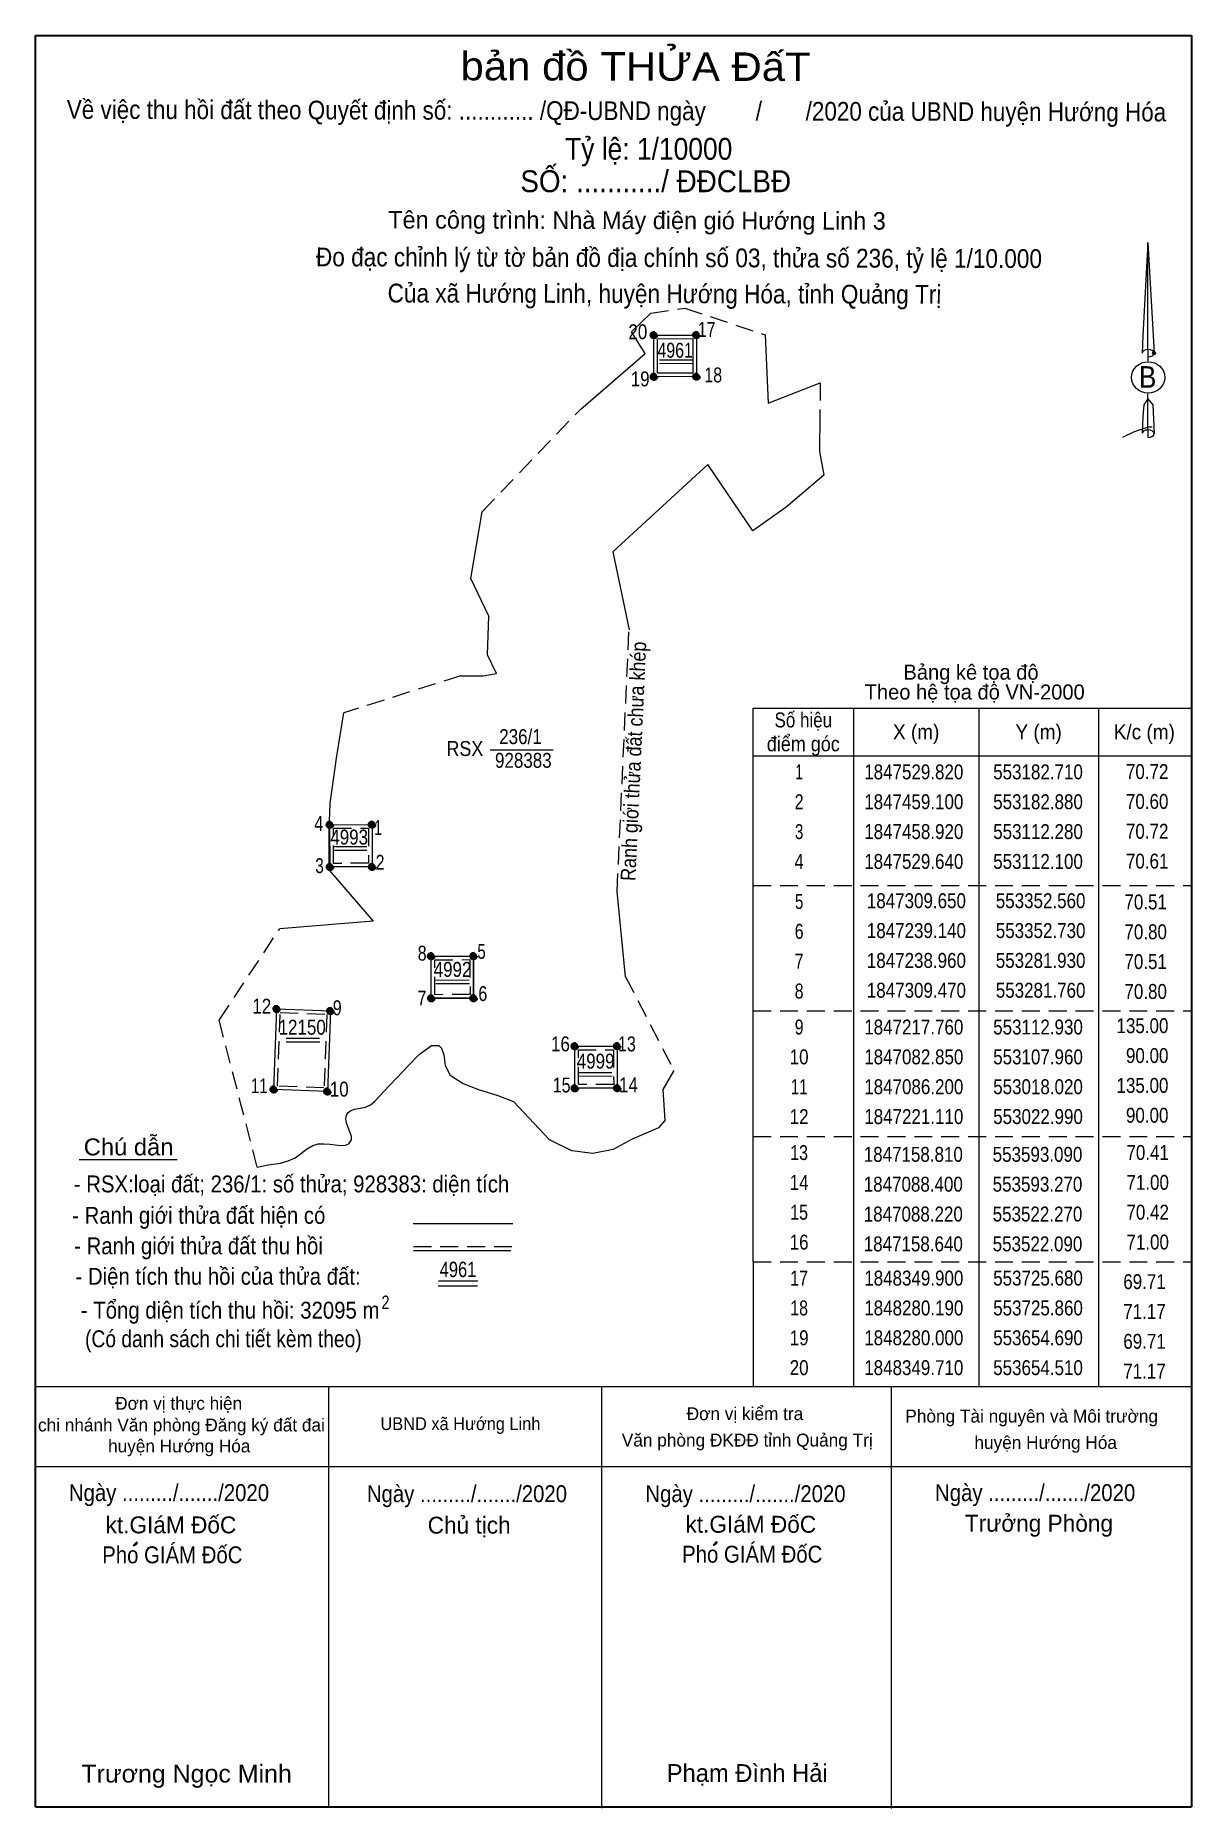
# Model space of a CAD drawing. Header units: metres. Extents: x 552619 to 554555, y 1845882 to 1848852.
import ezdxf
from ezdxf.enums import TextEntityAlignment as Align

# ---------------------------------------------------------------- set-up
doc = ezdxf.new("R2010")
doc.units = ezdxf.units.M
doc.header["$LTSCALE"] = 10
doc.header["$PDMODE"] = 32
doc.header["$PDSIZE"] = 5
doc.linetypes.add('MEDIUM_DASHED', pattern=[4.5, 3, -1.5])
doc.layers.add('10', color=7, linetype='Continuous', lineweight=13)

msp = doc.modelspace()

# ---------------------------------------------------------------- hatches: boundary and pattern name
at = {"layer": '10'}
for points in [[(553660.51, 1848349.71, 1), (553648.51, 1848349.71, 1)], [(553731.68, 1848349.9, 1), (553719.68, 1848349.9, 1)], [(553660.69, 1848280, 1), (553648.69, 1848280, 1)], [(553731.86, 1848280.19, 1), (553719.86, 1848280.19, 1)], [(553118.1, 1847529.64, 1), (553106.1, 1847529.64, 1)], [(553188.71, 1847529.82, 1), (553176.71, 1847529.82, 1)], [(553118.28, 1847458.92, 1), (553106.28, 1847458.92, 1)], [(553188.88, 1847459.1, 1), (553176.88, 1847459.1, 1)], [(553287.76, 1847309.47, 1), (553275.76, 1847309.47, 1)], [(553358.56, 1847309.65, 1), (553346.56, 1847309.65, 1)], [(553028.99, 1847221.11, 1), (553016.99, 1847221.11, 1)], [(553118.93, 1847217.76, 1), (553106.93, 1847217.76, 1)], [(553287.93, 1847238.96, 1), (553275.93, 1847238.96, 1)], [(553358.73, 1847239.14, 1), (553346.73, 1847239.14, 1)], [(553528.09, 1847158.64, 1), (553516.09, 1847158.64, 1)], [(553599.09, 1847158.81, 1), (553587.09, 1847158.81, 1)], [(553024.02, 1847086.2, 1), (553012.02, 1847086.2, 1)], [(553113.96, 1847082.85, 1), (553101.96, 1847082.85, 1)], [(553528.27, 1847088.22, 1), (553516.27, 1847088.22, 1)], [(553599.27, 1847088.4, 1), (553587.27, 1847088.4, 1)], [(552788.85, 1846325.31), (552789.25, 1846325.71), (552789.45, 1846326.01), (552789.65, 1846326.81), (552789.35, 1846327.41), (552788.65, 1846327.71), (552787.95, 1846327.41), (552787.35, 1846327.01), (552782.95, 1846322.11), (552784.35, 1846322.11)], [(553759.75, 1846326.31), (553760.15, 1846326.71), (553760.35, 1846327.11), (553760.55, 1846327.91), (553760.15, 1846328.51), (553759.45, 1846328.81), (553758.85, 1846328.51), (553758.15, 1846328.11), (553753.75, 1846323.11), (553755.15, 1846323.11)]]:
    msp.add_hatch(color=256, dxfattribs=at).paths.add_polyline_path(points)

# ---------------------------------------------------------------- linework, layer by layer
at = {"layer": '10', "lineweight": 35}
for p, q in [((552619.15, 1848851.71), (554554.75, 1848851.71)), ((552619.15, 1845884.61), (552619.15, 1848851.71)), ((554554.75, 1848851.71), (554554.75, 1845884.61)), ((552619.15, 1845884.61), (554554.75, 1845884.61)), ((552619.15, 1845884.61), (554554.75, 1845884.61))]:
    msp.add_line(p, q, dxfattribs=at)
at = {"layer": '10'}
for p, q in [((554481.55, 1848505.01), (554492.05, 1848319.61)), ((554481.55, 1848505.01), (554492.05, 1848319.61)), ((554481.55, 1848505.01), (554492.05, 1848319.61)), ((554473.35, 1848348.61), (554471.85, 1848319.61)), ((554481.55, 1848325.91), (554481.55, 1848318.11)), ((553663.94, 1848308.49), (553719.67, 1848308.63)), ((553663.94, 1848302.49), (553719.89, 1848302.63)), ((554481.55, 1848318.11), (554481.55, 1848313.01)), ((554481.55, 1848313.01), (554481.55, 1848306.01)), ((554481.55, 1848313.01), (554481.55, 1848306.01)), ((554481.55, 1848313.01), (554481.55, 1848306.01)), ((554481.55, 1848243.31), (554481.55, 1848251.31)), ((554481.55, 1848243.31), (554481.55, 1848251.31)), ((554481.55, 1848243.31), (554481.55, 1848251.31)), ((554481.55, 1848243.31), (554489.75, 1848233.01)), ((554481.55, 1848243.31), (554489.75, 1848233.01)), ((554481.55, 1848243.31), (554489.75, 1848233.01)), ((554489.75, 1848233.01), (554492.05, 1848184.71)), ((554489.75, 1848233.01), (554492.05, 1848184.71)), ((554489.75, 1848233.01), (554492.05, 1848184.71)), ((554481.55, 1848190.91), (554481.55, 1848183.51)), ((554481.55, 1848183.51), (554481.55, 1848178.51)), ((554492.05, 1848184.71), (554492.05, 1848185.31)), ((553988.75, 1847725.17), (553988.75, 1847428.07)), ((554198.75, 1847725.17), (554198.75, 1847428.07)), ((554398.75, 1847725.17), (554398.75, 1847428.07)), ((553820.75, 1847645.17), (554554.75, 1847645.17)), ((553118.09, 1847492.97), (553173.82, 1847493.11)), ((553118.09, 1847486.97), (553174.04, 1847487.11)), ((553607, 1847275), (553593, 1847418)), ((553820.75, 1847217.79), (553820.75, 1847428.07)), ((553988.75, 1847428.07), (553988.75, 1847217.79)), ((554198.75, 1847428.07), (554198.75, 1847217.79)), ((554398.75, 1847428.07), (554398.75, 1847217.79)), ((554554.75, 1847428.07), (554554.75, 1847217.79)), ((553289.7, 1847269.51), (553345.43, 1847269.65)), ((553289.7, 1847263.51), (553345.65, 1847263.65)), ((553018.02, 1847086.2), (553022.99, 1847221.11)), ((553820.75, 1847007.51), (553820.75, 1847217.79)), ((553988.75, 1847217.79), (553988.75, 1847007.51)), ((554198.75, 1847217.79), (554198.75, 1847007.51)), ((554398.75, 1847217.79), (554398.75, 1847007.51)), ((553039.05, 1847171.95), (553094.78, 1847172.09)), ((553039.05, 1847165.95), (553095, 1847166.09)), ((553528.49, 1847114.71), (553584.22, 1847114.85)), ((553528.49, 1847108.71), (553584.44, 1847108.85)), ((553107.96, 1847082.85), (553018.02, 1847086.2)), ((553820.75, 1846797.23), (553820.75, 1847007.51)), ((553988.75, 1847007.51), (553988.75, 1846797.23)), ((554198.75, 1847007.51), (554198.75, 1846797.23)), ((554398.75, 1847007.51), (554398.75, 1846797.23)), ((554554.75, 1847007.51), (554554.75, 1846797.23)), ((552692.25, 1846968.71), (552856.55, 1846968.71)), ((553820.75, 1846797.23), (553820.75, 1846588.91)), ((553988.75, 1846797.23), (553988.75, 1846588.91)), ((554198.75, 1846797.23), (554198.75, 1846588.91)), ((554398.75, 1846797.23), (554398.75, 1846588.91)), ((554554.75, 1846797.23), (554554.75, 1846588.91)), ((553293.45, 1846757.01), (553359.05, 1846757.11)), ((553293.95, 1846765.41), (553359.55, 1846765.51)), ((553820.75, 1846588.91), (554554.75, 1846588.91))]:
    msp.add_line(p, q, dxfattribs=at)
at = {"layer": '10', "linetype": 'MEDIUM_DASHED'}
for p, q in [((553649.39, 1848386.78), (553706.12, 1848394.96)), ((553706.12, 1848394.96), (553841, 1848350)), ((553933, 1848270), (553932.61, 1848217.13)), ((553367, 1848054), (553532, 1848226)), ((553593, 1847418), (553613, 1847856)), ((553331.41, 1847779.31), (553135.34, 1847717.05)), ((553820.75, 1847428.07), (554554.75, 1847428.07)), ((553607, 1847275), (553688.18, 1847117.76)), ((553820.75, 1847217.79), (554554.75, 1847217.79)), ((553820.75, 1847007.51), (554554.75, 1847007.51)), ((553820.75, 1846797.23), (554554.75, 1846797.23))]:
    msp.add_line(p, q, dxfattribs=at)
at = {"layer": '10', "lineweight": 25}
for p, q in [((553380.37, 1847655.24), (553486.17, 1847655.24)), ((553251.55, 1846861.71), (553418.55, 1846861.71)), ((553252.35, 1846816.31), (553415.15, 1846816.31)), ((552619.15, 1846588.91), (554554.75, 1846588.91)), ((553110.55, 1845883.41), (553110.55, 1846587.91)), ((553567.25, 1845882.11), (553567.25, 1846586.71)), ((554052.55, 1845881.71), (554052.55, 1846588.91)), ((552619.15, 1846454.41), (554554.75, 1846454.41))]:
    msp.add_line(p, q, dxfattribs=at)
at = {"layer": '10', "linetype": 'MEDIUM_DASHED', "lineweight": 25}
msp.add_line((553251.95, 1846823.31), (553417.95, 1846823.31), dxfattribs=at)
at = {"layer": '10'}
for points in [[(554481.55, 1848325.91), (554481.55, 1848505.01), (554473.35, 1848348.61)], [(553532, 1848226), (553640, 1848319), (553617, 1848355), (553649.39, 1848386.78)], [(553841, 1848350), (553846, 1848236), (553933, 1848270)], [(554481.55, 1848190.91), (554481.55, 1848243.31), (554474.75, 1848233.01), (554473.35, 1848213.61), (554471.85, 1848185.31)], [(553932.61, 1848217.13), (553932, 1848155), (553939, 1848115), (553875.88, 1848061.48), (553820, 1848022), (553745, 1848133), (553586, 1847987), (553613, 1847856)], [(554439.65, 1848178.91), (554459.05, 1848188.21), (554482.55, 1848195.91), (554488.75, 1848196.31)], [(553331.41, 1847779.31), (553368.46, 1847779.31), (553391, 1847783), (553376, 1847814), (553378, 1847879), (553348, 1847942), (553367, 1848054)], [(553115.74, 1847589.31), (553123.23, 1847641.28), (553135.34, 1847717.05)], [(553820.75, 1847428.07), (553820.75, 1847725.17), (554554.75, 1847725.17), (554554.75, 1847428.07)], [(553111.33, 1847535.75), (553112.73, 1847565.83), (553115.74, 1847589.31)], [(553110.84, 1847453.72), (553110.67, 1847521.6), (553111.33, 1847535.75)], [(553110.84, 1847453.72), (553184.71, 1847368.32), (553028.17, 1847355.34)], [(553281.93, 1847238.96), (553281.76, 1847309.47), (553352.56, 1847309.65)], [(553281.93, 1847238.96), (553352.73, 1847239.14), (553352.56, 1847309.65)], [(553022.99, 1847221.11), (553112.93, 1847217.76), (553107.96, 1847082.85)], [(552990.41, 1846955.98), (553008.97, 1846960.04), (553029.3, 1846962.92), (553042.09, 1846966.47), (553053.95, 1846971.45), (553063.04, 1846978.12), (553072.95, 1846986.03), (553083.49, 1846992.58), (553092.67, 1846995.05), (553102.22, 1846995.18), (553111.85, 1846994.55), (553121.17, 1846993.31), (553129.87, 1846992.39), (553138.16, 1846992.66), (553144.01, 1846995.04), (553148.13, 1847001.72), (553148.05, 1847007.45), (553145.54, 1847015.29), (553142.54, 1847022.31), (553139.82, 1847030.32), (553138.88, 1847036.91), (553139.81, 1847043.04), (553142.91, 1847047.78), (553147.35, 1847050.77), (553153.41, 1847052.99), (553162.66, 1847054.9), (553171.71, 1847056.79), (553179.99, 1847060.5), (553187.11, 1847066.85), (553210.74, 1847091.77), (553224.73, 1847106.37), (553243.51, 1847126.56), (553261.74, 1847144.9), (553282.15, 1847159.69), (553294.31, 1847160.06), (553298.89, 1847155.51), (553302.72, 1847144.26), (553305.29, 1847126.26), (553313.48, 1847110.17), (553335.38, 1847096.42), (553360.67, 1847086.35), (553393.1, 1847076.09)], [(553688.18, 1847117.76), (553669.67, 1847086.14), (553672.8, 1847034.41)], [(553393.1, 1847076.09), (553419.4, 1847066.14), (553479.6, 1847001.88)], [(553672.8, 1847034.41), (553662.3, 1847021.78), (553617.26, 1847002.39), (553586.65, 1846985.68)], [(553586.65, 1846985.68), (553552.6, 1846978.99), (553517.02, 1846983.55), (553479.6, 1847001.88)]]:
    msp.add_lwpolyline(points, dxfattribs=at)
for points in [[(553654.51, 1848349.71), (553725.68, 1848349.9), (553725.86, 1848280.19), (553654.69, 1848280)], [(553719.7, 1848343.88), (553719.84, 1848286.17), (553660.67, 1848286.02), (553660.53, 1848343.73)], [(553112.1, 1847529.64), (553182.71, 1847529.82), (553182.88, 1847459.1), (553112.28, 1847458.92)], [(553182.71, 1847529.82), (553182.88, 1847459.1), (553112.28, 1847458.92), (553112.1, 1847529.64)], [(553352.56, 1847309.65), (553352.73, 1847239.14), (553281.93, 1847238.96), (553281.76, 1847309.47)], [(553352.56, 1847309.65), (553352.73, 1847239.14), (553281.93, 1847238.96), (553281.76, 1847309.47)], [(553112.93, 1847217.76), (553107.96, 1847082.85), (553018.02, 1847086.2), (553022.99, 1847221.11)], [(553522.09, 1847158.64), (553593.09, 1847158.81), (553593.27, 1847088.4), (553522.27, 1847088.22)], [(553593.09, 1847158.81), (553593.27, 1847088.4), (553522.27, 1847088.22), (553522.09, 1847158.64)]]:
    msp.add_lwpolyline(points, close=True, dxfattribs=at)
at = {"layer": '10', "linetype": 'MEDIUM_DASHED'}
for points in [[(553176.72, 1847523.8), (553176.87, 1847465.08), (553118.26, 1847464.94), (553118.12, 1847523.66)], [(553346.57, 1847303.63), (553346.72, 1847245.12), (553287.92, 1847244.98), (553287.77, 1847303.49)], [(553106.71, 1847211.99), (553102.19, 1847089.07), (553024.24, 1847091.97), (553028.76, 1847214.89)], [(553587.11, 1847152.8), (553587.25, 1847094.38), (553528.25, 1847094.24), (553528.11, 1847152.65)], [(552788.85, 1846325.31), (552789.25, 1846325.71), (552789.45, 1846326.01), (552789.65, 1846326.81), (552789.35, 1846327.41), (552788.65, 1846327.71), (552787.95, 1846327.41), (552787.35, 1846327.01), (552782.95, 1846322.11), (552784.35, 1846322.11)], [(553759.75, 1846326.31), (553760.15, 1846326.71), (553760.35, 1846327.11), (553760.55, 1846327.91), (553760.15, 1846328.51), (553759.45, 1846328.81), (553758.85, 1846328.51), (553758.15, 1846328.11), (553753.75, 1846323.11), (553755.15, 1846323.11)]]:
    msp.add_lwpolyline(points, close=True, dxfattribs=at)
msp.add_lwpolyline([(552990.41, 1846955.98), (552926.67, 1847202.49), (553028.17, 1847355.34)], dxfattribs=at)
for centre in [(553654.51, 1848349.71), (553725.68, 1848349.9), (553654.69, 1848280), (553725.86, 1848280.19), (553112.1, 1847529.64), (553182.71, 1847529.82), (553112.28, 1847458.92), (553182.88, 1847459.1), (553281.76, 1847309.47), (553352.56, 1847309.65), (553022.99, 1847221.11), (553112.93, 1847217.76), (553281.93, 1847238.96), (553352.73, 1847239.14), (553522.09, 1847158.64), (553593.09, 1847158.81), (553018.02, 1847086.2), (553107.96, 1847082.85), (553522.27, 1847088.22), (553593.27, 1847088.4)]:
    msp.add_circle(centre, 6, dxfattribs=at)
at = {"layer": '10'}
for centre, start_param, end_param in [((554482.14, 1848319.54), 1.5707963, 3.074452), ((554482.14, 1848319.54), 0.0671406, 1.5707963), ((554482.14, 1848319.54), 4.712389, 6.2831853), ((554482.14, 1848184.71), 2.4910694, 3.0742784), ((554482.14, 1848184.71), 1.5707963, 2.4910694), ((554482.14, 1848184.71), 0.0671406, 1.5707963), ((554482.14, 1848184.71), 4.712389, 6.2831853)]:
    msp.add_ellipse(centre, major_axis=(10.16, 0), ratio=0.614131, start_param=start_param, end_param=end_param, dxfattribs=at)
msp.add_ellipse((554482.13, 1848278.84), major_axis=(27.73, 0), ratio=0.952727, dxfattribs=at)
msp.add_point((554492.05, 1848319.61), dxfattribs=at)

# ---------------------------------------------------------------- texts
for s, height, width, p in [('bản đồ THỬA ĐấT', 47.69, 1.1, (553330.75, 1848776.71)), ('Về việc thu hồi đất theo Quyết định số: ............ /QĐ-UBND ngày        /       /2020 của UBND huyện Hướng Hóa', 31.24, 0.9, (552671.55, 1848712.21)), ('Đo đạc chỉnh lý từ tờ bản đồ địa chính số 03, thửa số 236, tỷ lệ 1/10.000', 31.44, 0.9, (553088.75, 1848465.11)), ('Của xã Hướng Linh, huyện Hướng Hóa, tỉnh Quảng Trị', 31.45, 0.9, (553208.65, 1848404.51))]:
    msp.add_text(s, height=height, rotation=359.862, dxfattribs=dict(at, width=width)).set_placement(p)
for s, width, p in [('Tỷ lệ: 1/10000', 0.9, (553505.95, 1848643.41)), ('SỐ: .........../ ĐĐCLBĐ', 0.95, (553430.95, 1848589.21))]:
    msp.add_text(s, height=36.7, dxfattribs=dict(at, width=width)).set_placement(p)
msp.add_text('Tên công trình: Nhà Máy điện gió Hướng Linh 3', height=29.35, rotation=359.862, dxfattribs=at).set_placement((553209.75, 1848528.41))
for s, width, p in [(' 20', 0.85, (553643.51, 1848342.9)), ('17 ', 0.8, (553765.25, 1848346.82)), ('18 ', 0.8, (553776.22, 1848270.52)), ('19', 0.85, (553647.43, 1848263.96)), ('RSX', 0.9, (553368.98, 1847644.79)), ('70.72', 0.85, (554516.05, 1847606.17)), ('70.60', 0.85, (554516.05, 1847556.17)), ('4', 0.8, (553100.88, 1847519.31)), ('1', 0.7, (553199.41, 1847512.46)), ('70.72', 0.85, (554516.05, 1847506.17)), ('3', 0.75, (553101.72, 1847448.6)), ('2', 0.8, (553203.55, 1847454.26)), ('70.61', 0.85, (554516.05, 1847456.17)), ('70.51', 0.85, (554513.57, 1847387.83)), ('70.80', 0.85, (554513.57, 1847337.83)), ('8', 0.8, (553274.06, 1847302)), ('5', 0.75, (553373, 1847305.04)), ('70.51', 0.85, (554513.57, 1847287.83)), ('7', 0.8, (553273.58, 1847226.87)), ('6', 0.8, (553375.59, 1847234.31)), ('70.80', 0.85, (554513.57, 1847237.83)), ('12', 0.85, (553013.76, 1847213.2)), ('9', 0.8, (553131.84, 1847210.5)), ('135.00', 0.85, (554516.05, 1847180.51)), ('16', 0.85, (553513.95, 1847150.07)), ('13', 0.8, (553624.31, 1847150.02)), ('90.00', 0.85, (554516.07, 1847130.51)), ('11', 0.75, (553007.91, 1847080.05)), ('15', 0.8, (553515.01, 1847081.19)), ('14', 0.85, (553627.78, 1847081.37)), ('135.00', 0.85, (554516.05, 1847080.51)), ('10', 0.85, (553143.57, 1847074.28)), ('90.00', 0.85, (554516.07, 1847030.51)), ('70.41', 0.85, (554516.91, 1846968.11)), ('71.00', 0.85, (554516.91, 1846918.11)), ('70.42', 0.85, (554516.91, 1846868.11)), ('71.00', 0.85, (554516.91, 1846818.11)), ('69.71', 0.85, (554511.61, 1846751.79)), ('71.17', 0.85, (554511.6, 1846701.79)), ('69.71', 0.85, (554511.61, 1846651.79)), ('71.17', 0.85, (554511.6, 1846601.79))]:
    msp.add_text(s, height=25, dxfattribs=dict(at, width=width)).set_placement(p, align=Align.RIGHT)
for s, height, width, p in [('4961', 25, 0.8, (553690.19, 1848311.93)), ('B', 36.29, 0.9, (554481.27, 1848261.51)), ('Số hiệu', 25, 0.85, (553904.76, 1847692.67)), ('X (m)', 25, 0.95, (554093.76, 1847672.67)), ('Y (m)', 25, 0.95, (554298.77, 1847672.67)), ('K/c (m)', 25, 0.95, (554475.74, 1847672.67)), ('236/1', 25, 0.85, (553431.17, 1847664.77)), ('điểm góc', 25, 0.9, (553904.75, 1847652.67)), ('928383', 25, 0.85, (553435.99, 1847624.99)), ('1', 25, 0.7, (553897.76, 1847605.67)), ('1847529.820', 25, 0.85, (554089.76, 1847605.67)), ('553182.710', 25, 0.85, (554297.76, 1847605.67)), ('2', 25, 0.8, (553897.77, 1847555.67)), ('1847459.100', 25, 0.85, (554089.76, 1847555.67)), ('553182.880', 25, 0.85, (554297.76, 1847555.67)), ('4993', 25, 0.85, (553144.41, 1847496.4)), ('3', 25, 0.75, (553897.76, 1847505.67)), ('1847458.920', 25, 0.85, (554089.76, 1847505.67)), ('553112.280', 25, 0.85, (554297.76, 1847505.67)), ('4', 25, 0.8, (553897.76, 1847455.67)), ('1847529.640', 25, 0.85, (554089.76, 1847455.67)), ('553112.100', 25, 0.85, (554297.76, 1847455.67)), ('5', 25, 0.75, (553897.76, 1847388.57)), ('1847309.650', 25, 0.85, (554094.1, 1847389.87)), ('553352.560', 25, 0.85, (554302.09, 1847389.87)), ('6', 25, 0.8, (553897.77, 1847338.57)), ('1847239.140', 25, 0.85, (554094.1, 1847339.87)), ('553352.730', 25, 0.85, (554302.09, 1847339.87)), ('7', 25, 0.8, (553897.74, 1847288.57)), ('1847238.960', 25, 0.85, (554094.1, 1847289.87)), ('553281.930', 25, 0.85, (554302.09, 1847289.87)), ('4992', 25, 0.85, (553317.46, 1847274.78)), ('8', 25, 0.8, (553897.74, 1847238.57)), ('1847309.470', 25, 0.85, (554094.1, 1847239.87)), ('553281.760', 25, 0.85, (554302.09, 1847239.87)), ('12150', 25, 0.85, (553065.7, 1847177.96)), ('9', 25, 0.8, (553897.76, 1847178.29)), ('1847217.760', 25, 0.85, (554089.76, 1847178.29)), ('553112.930', 25, 0.85, (554297.76, 1847178.29)), ('4999', 25, 0.85, (553557.02, 1847121.15)), ('10', 25, 0.85, (553897.74, 1847128.29)), ('1847082.850', 25, 0.85, (554089.76, 1847128.29)), ('553107.960', 25, 0.85, (554297.76, 1847128.29)), ('11', 25, 0.75, (553897.74, 1847078.29)), ('1847086.200', 25, 0.85, (554089.76, 1847078.29)), ('553018.020', 25, 0.85, (554297.76, 1847078.29)), ('12', 25, 0.85, (553897.75, 1847028.29)), ('1847221.110', 25, 0.85, (554089.76, 1847028.29)), ('553022.990', 25, 0.85, (554297.76, 1847028.29)), ('Chú dẫn', 28.31, 1.05, (552775.09, 1846975.81)), ('13', 25, 0.8, (553897.73, 1846968.01)), ('1847158.810', 25, 0.85, (554088.9, 1846965.03)), ('553593.090', 25, 0.85, (554296.9, 1846965.03)), ('- RSX:loại đất; 236/1: số thửa; 928383: diện tích', 28.3, 0.9, (553047.88, 1846913.81)), ('14', 25, 0.85, (553897.74, 1846918.01)), ('1847088.400', 25, 0.85, (554088.9, 1846915.03)), ('553593.270', 25, 0.85, (554296.9, 1846915.03)), ('- Ranh giới thửa đất hiện có', 28.31, 0.9, (552892.57, 1846861.21)), ('15', 25, 0.8, (553897.73, 1846868.01)), ('1847088.220', 25, 0.85, (554088.9, 1846865.03)), ('553522.270', 25, 0.85, (554296.9, 1846865.03)), ('- Ranh giới thửa đất thu hồi', 28.31, 0.9, (552892.16, 1846810.11)), ('16', 25, 0.85, (553897.74, 1846818.01)), ('1847158.640', 25, 0.85, (554088.9, 1846815.03)), ('553522.090', 25, 0.85, (554296.9, 1846815.03)), ('- Diện tích thu hồi của thửa đất:', 28.31, 0.9, (552924.89, 1846759.11)), ('4961', 25.8, 0.8, (553326.61, 1846771.91)), ('17', 25, 0.8, (553897.77, 1846757.73)), ('1848349.900', 25, 0.85, (554089.76, 1846757.73)), ('553725.680', 25, 0.85, (554297.76, 1846757.73)), ('- Tổng diện tích thu hồi: 32095 m', 28.3, 0.9, (552945.07, 1846702.32)), ('2', 22.65, 0.8, (553205.21, 1846718.31)), ('18', 25, 0.8, (553897.76, 1846707.73)), ('1848280.190', 25, 0.85, (554089.76, 1846707.73)), ('553725.860', 25, 0.85, (554297.76, 1846707.73)), ('(Có danh sách chi tiết kèm theo)', 28.31, 0.85, (552933.74, 1846654.41)), ('19', 25, 0.85, (553897.78, 1846657.73)), ('1848280.000', 25, 0.85, (554089.76, 1846657.73)), ('553654.690', 25, 0.85, (554297.76, 1846657.73)), ('20', 25, 0.85, (553897.77, 1846607.73)), ('1848349.710', 25, 0.85, (554089.76, 1846607.73)), ('553654.510', 25, 0.85, (554297.76, 1846607.73)), ('UBND xã Hướng Linh', 21.57, 0.95, (553330.64, 1846515.61)), ('Ngày ........./......./2020', 28.31, 0.9, (552842.67, 1846396.71)), ('Ngày ........./......./2020', 28.31, 0.9, (553341.57, 1846394.91)), ('Ngày ........./......./2020', 28.31, 0.9, (553807.96, 1846394.91)), ('Ngày ........./......./2020', 28.31, 0.9, (554292.96, 1846396.71)), ('Pho GIÁM ĐốC', 28.31, 0.9, (552848.27, 1846292.51)), ('Pho GIÁM ĐốC', 28.31, 0.9, (553819.17, 1846293.61)), ('Trương Ngọc Minh', 29.74, 1.05, (552872.19, 1845925.31))]:
    msp.add_text(s, height=height, dxfattribs=dict(at, width=width)).set_placement(p, align=Align.CENTER)
at = {"layer": '10', "width": 0.9}
msp.add_text('Ranh giới thửa đất chưa khép', height=25, rotation=87.386, dxfattribs=at).set_placement((553632.75, 1847635.45), align=Align.CENTER)
at = {"layer": '10'}
for s, height, p in [('Bảng kê tọa độ', 25.16, (554185.57, 1847772.63)), ('Theo hệ tọa độ VN-2000', 25.16, (554191.73, 1847739.43)), ('Đơn vị thực hiện', 21.53, (552858.93, 1846549.71)), ('Đơn vị kiểm tra', 21.56, (553807.07, 1846532.31)), ('Phòng Tài nguyên và Môi trường', 21.57, (554287.11, 1846528.33)), ('chi nhánh Văn phòng Đăng ký đất đai', 21.53, (552863.54, 1846513.41)), ('Văn phòng ĐKĐĐ tỉnh Quảng Trị', 21.57, (553810.91, 1846488.11)), ('huyện Hướng Hóa', 21.53, (552859.86, 1846478.31)), ('huyện Hướng Hóa', 21.57, (554310.55, 1846484.11)), ('kt.GIáM ĐốC', 28.31, (552845.95, 1846342.71)), ('Chủ tịch', 28.31, (553345.28, 1846342.21)), ('kt.GIáM ĐốC', 28.31, (553816.85, 1846343.71)), ('Trưởng Phòng', 28.32, (554299.29, 1846345.41)), ('Phạm Đình Hải', 29.74, (553810.81, 1845926.31))]:
    msp.add_text(s, height=height, dxfattribs=at).set_placement(p, align=Align.CENTER)

doc.saveas('drawing.dxf')
